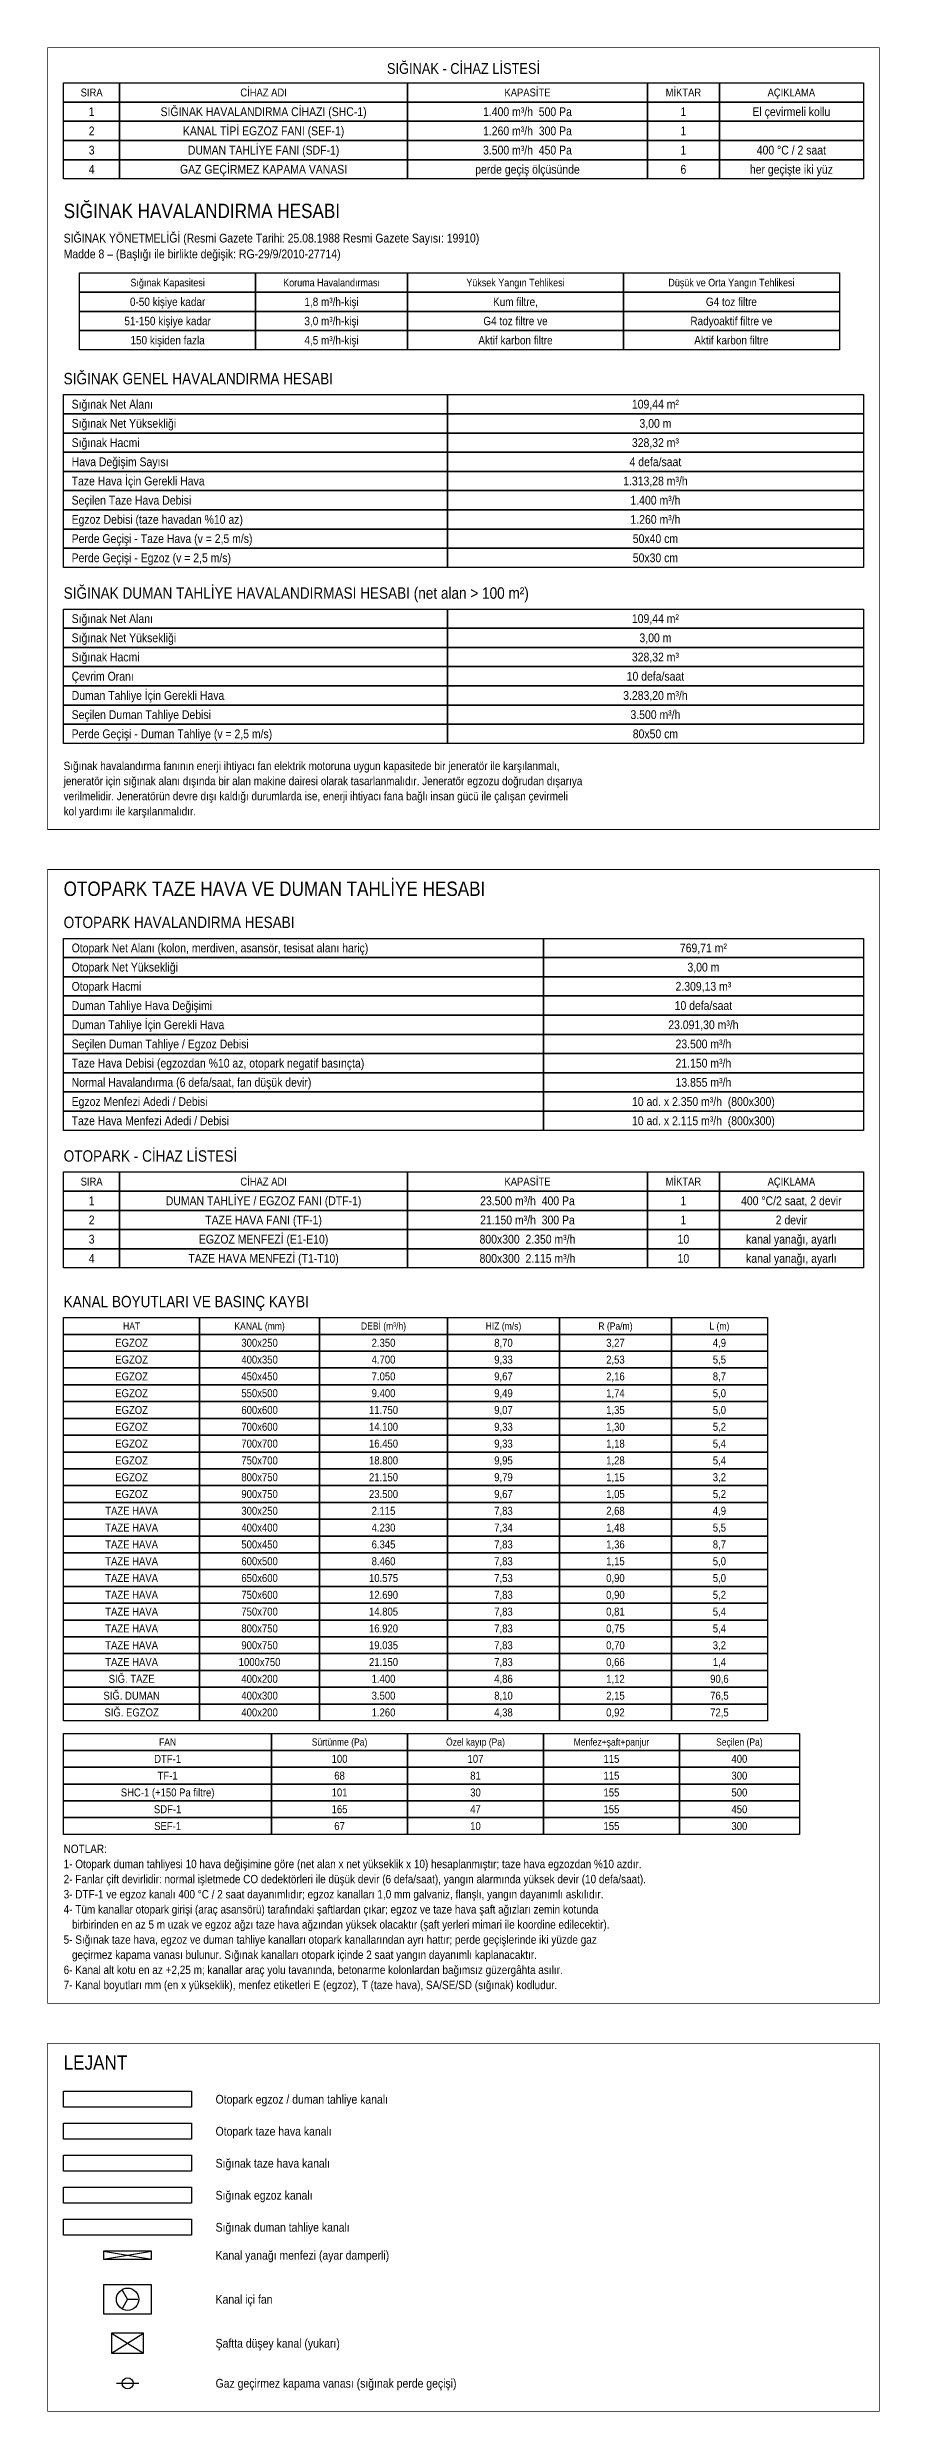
# Model space of a CAD drawing. Header units: centimetres. Extents: x 563280 to 568592, y 4516197 to 4524031.
# Drawn here: x 563280 to 564320, y 4520755 to 4523710 of the extents above; entities that cross this region are included whole.
import ezdxf
from ezdxf.enums import TextEntityAlignment as Align

# ---------------------------------------------------------------- set-up
doc = ezdxf.new("R2010")
doc.units = ezdxf.units.CM
for name, color, linetype in [('ROTAS-HESAP-CERCEVE', 1, 'Continuous'), ('ROTAS-HESAP-CIZGI', 8, 'Continuous'), ('ROTAS-HESAP-YAZI', 7, 'Continuous'), ('ROTAS-HVAC-CIHAZ', 2, 'Continuous'), ('ROTAS-HVAC-MENFEZ', 3, 'Continuous'), ('ROTAS-HVAC-OTP-EGZOZ', 1, 'Continuous'), ('ROTAS-HVAC-OTP-TAZE', 5, 'Continuous'), ('ROTAS-HVAC-SAFT', 7, 'Continuous'), ('ROTAS-HVAC-SIG-DUMAN', 30, 'Continuous'), ('ROTAS-HVAC-SIG-EGZOZ', 6, 'Continuous'), ('ROTAS-HVAC-SIG-TAZE', 4, 'Continuous')]:
    doc.layers.add(name, color=color, linetype=linetype)
doc.styles.add('ROTAS', font='arial.ttf')

msp = doc.modelspace()

# ---------------------------------------------------------------- linework, layer by layer
at = {"layer": 'ROTAS-HESAP-CERCEVE', "const_width": 1}
for points in [[(563280, 4523710), (564320, 4523710), (564320, 4522732.8), (563280, 4522732.8)], [(563280, 4522682.8), (564320, 4522682.8), (564320, 4521265.8), (563280, 4521265.8)], [(563280, 4521215.8), (564320, 4521215.8), (564320, 4520755.8), (563280, 4520755.8)]]:
    msp.add_lwpolyline(points, close=True, dxfattribs=at)
at = {"layer": 'ROTAS-HESAP-CIZGI'}
for points in [[(563300, 4523666), (563370, 4523666), (563370, 4523642), (563300, 4523642)], [(563370, 4523666), (563730, 4523666), (563730, 4523642), (563370, 4523642)], [(563730, 4523666), (564030, 4523666), (564030, 4523642), (563730, 4523642)], [(564030, 4523666), (564120, 4523666), (564120, 4523642), (564030, 4523642)], [(564120, 4523666), (564300, 4523666), (564300, 4523642), (564120, 4523642)], [(563300, 4523642), (563370, 4523642), (563370, 4523618), (563300, 4523618)], [(563300, 4523618), (563370, 4523618), (563370, 4523594), (563300, 4523594)], [(563370, 4523642), (563730, 4523642), (563730, 4523618), (563370, 4523618)], [(563370, 4523618), (563730, 4523618), (563730, 4523594), (563370, 4523594)], [(563730, 4523642), (564030, 4523642), (564030, 4523618), (563730, 4523618)], [(563730, 4523618), (564030, 4523618), (564030, 4523594), (563730, 4523594)], [(564030, 4523642), (564120, 4523642), (564120, 4523618), (564030, 4523618)], [(564030, 4523618), (564120, 4523618), (564120, 4523594), (564030, 4523594)], [(564120, 4523642), (564300, 4523642), (564300, 4523618), (564120, 4523618)], [(564120, 4523618), (564300, 4523618), (564300, 4523594), (564120, 4523594)], [(563300, 4523594), (563370, 4523594), (563370, 4523570), (563300, 4523570)], [(563370, 4523594), (563730, 4523594), (563730, 4523570), (563370, 4523570)], [(563730, 4523594), (564030, 4523594), (564030, 4523570), (563730, 4523570)], [(564030, 4523594), (564120, 4523594), (564120, 4523570), (564030, 4523570)], [(564120, 4523594), (564300, 4523594), (564300, 4523570), (564120, 4523570)], [(563300, 4523570), (563370, 4523570), (563370, 4523546), (563300, 4523546)], [(563370, 4523570), (563730, 4523570), (563730, 4523546), (563370, 4523546)], [(563730, 4523570), (564030, 4523570), (564030, 4523546), (563730, 4523546)], [(564030, 4523570), (564120, 4523570), (564120, 4523546), (564030, 4523546)], [(564120, 4523570), (564300, 4523570), (564300, 4523546), (564120, 4523546)], [(563320, 4523428.4), (563540, 4523428.4), (563540, 4523404.4), (563320, 4523404.4)], [(563540, 4523428.4), (563730, 4523428.4), (563730, 4523404.4), (563540, 4523404.4)], [(563730, 4523428.4), (564000, 4523428.4), (564000, 4523404.4), (563730, 4523404.4)], [(564000, 4523428.4), (564270, 4523428.4), (564270, 4523404.4), (564000, 4523404.4)], [(563320, 4523404.4), (563540, 4523404.4), (563540, 4523380.4), (563320, 4523380.4)], [(563320, 4523380.4), (563540, 4523380.4), (563540, 4523356.4), (563320, 4523356.4)], [(563540, 4523404.4), (563730, 4523404.4), (563730, 4523380.4), (563540, 4523380.4)], [(563540, 4523380.4), (563730, 4523380.4), (563730, 4523356.4), (563540, 4523356.4)], [(563730, 4523404.4), (564000, 4523404.4), (564000, 4523380.4), (563730, 4523380.4)], [(563730, 4523380.4), (564000, 4523380.4), (564000, 4523356.4), (563730, 4523356.4)], [(564000, 4523404.4), (564270, 4523404.4), (564270, 4523380.4), (564000, 4523380.4)], [(564000, 4523380.4), (564270, 4523380.4), (564270, 4523356.4), (564000, 4523356.4)], [(563320, 4523356.4), (563540, 4523356.4), (563540, 4523332.4), (563320, 4523332.4)], [(563540, 4523356.4), (563730, 4523356.4), (563730, 4523332.4), (563540, 4523332.4)], [(563730, 4523356.4), (564000, 4523356.4), (564000, 4523332.4), (563730, 4523332.4)], [(564000, 4523356.4), (564270, 4523356.4), (564270, 4523332.4), (564000, 4523332.4)], [(563300, 4523276.4), (563780, 4523276.4), (563780, 4523252.4), (563300, 4523252.4)], [(563780, 4523276.4), (564300, 4523276.4), (564300, 4523252.4), (563780, 4523252.4)], [(563300, 4523252.4), (563780, 4523252.4), (563780, 4523228.4), (563300, 4523228.4)], [(563780, 4523252.4), (564300, 4523252.4), (564300, 4523228.4), (563780, 4523228.4)], [(563300, 4523228.4), (563780, 4523228.4), (563780, 4523204.4), (563300, 4523204.4)], [(563300, 4523204.4), (563780, 4523204.4), (563780, 4523180.4), (563300, 4523180.4)], [(563780, 4523228.4), (564300, 4523228.4), (564300, 4523204.4), (563780, 4523204.4)], [(563780, 4523204.4), (564300, 4523204.4), (564300, 4523180.4), (563780, 4523180.4)], [(563300, 4523180.4), (563780, 4523180.4), (563780, 4523156.4), (563300, 4523156.4)], [(563780, 4523180.4), (564300, 4523180.4), (564300, 4523156.4), (563780, 4523156.4)], [(563300, 4523156.4), (563780, 4523156.4), (563780, 4523132.4), (563300, 4523132.4)], [(563780, 4523156.4), (564300, 4523156.4), (564300, 4523132.4), (563780, 4523132.4)], [(563300, 4523132.4), (563780, 4523132.4), (563780, 4523108.4), (563300, 4523108.4)], [(563780, 4523132.4), (564300, 4523132.4), (564300, 4523108.4), (563780, 4523108.4)], [(563300, 4523108.4), (563780, 4523108.4), (563780, 4523084.4), (563300, 4523084.4)], [(563300, 4523084.4), (563780, 4523084.4), (563780, 4523060.4), (563300, 4523060.4)], [(563780, 4523108.4), (564300, 4523108.4), (564300, 4523084.4), (563780, 4523084.4)], [(563780, 4523084.4), (564300, 4523084.4), (564300, 4523060.4), (563780, 4523060.4)], [(563300, 4523008.4), (563780, 4523008.4), (563780, 4522984.4), (563300, 4522984.4)], [(563780, 4523008.4), (564300, 4523008.4), (564300, 4522984.4), (563780, 4522984.4)], [(563300, 4522984.4), (563780, 4522984.4), (563780, 4522960.4), (563300, 4522960.4)], [(563780, 4522984.4), (564300, 4522984.4), (564300, 4522960.4), (563780, 4522960.4)], [(563300, 4522960.4), (563780, 4522960.4), (563780, 4522936.4), (563300, 4522936.4)], [(563300, 4522936.4), (563780, 4522936.4), (563780, 4522912.4), (563300, 4522912.4)], [(563780, 4522960.4), (564300, 4522960.4), (564300, 4522936.4), (563780, 4522936.4)], [(563780, 4522936.4), (564300, 4522936.4), (564300, 4522912.4), (563780, 4522912.4)], [(563300, 4522912.4), (563780, 4522912.4), (563780, 4522888.4), (563300, 4522888.4)], [(563780, 4522912.4), (564300, 4522912.4), (564300, 4522888.4), (563780, 4522888.4)], [(563300, 4522888.4), (563780, 4522888.4), (563780, 4522864.4), (563300, 4522864.4)], [(563780, 4522888.4), (564300, 4522888.4), (564300, 4522864.4), (563780, 4522864.4)], [(563300, 4522864.4), (563780, 4522864.4), (563780, 4522840.4), (563300, 4522840.4)], [(563780, 4522864.4), (564300, 4522864.4), (564300, 4522840.4), (563780, 4522840.4)], [(563300, 4522596.8), (563900, 4522596.8), (563900, 4522572.8), (563300, 4522572.8)], [(563900, 4522596.8), (564300, 4522596.8), (564300, 4522572.8), (563900, 4522572.8)], [(563300, 4522572.8), (563900, 4522572.8), (563900, 4522548.8), (563300, 4522548.8)], [(563900, 4522572.8), (564300, 4522572.8), (564300, 4522548.8), (563900, 4522548.8)], [(563300, 4522548.8), (563900, 4522548.8), (563900, 4522524.8), (563300, 4522524.8)], [(563300, 4522524.8), (563900, 4522524.8), (563900, 4522500.8), (563300, 4522500.8)], [(563900, 4522548.8), (564300, 4522548.8), (564300, 4522524.8), (563900, 4522524.8)], [(563900, 4522524.8), (564300, 4522524.8), (564300, 4522500.8), (563900, 4522500.8)], [(563300, 4522500.8), (563900, 4522500.8), (563900, 4522476.8), (563300, 4522476.8)], [(563900, 4522500.8), (564300, 4522500.8), (564300, 4522476.8), (563900, 4522476.8)], [(563300, 4522476.8), (563900, 4522476.8), (563900, 4522452.8), (563300, 4522452.8)], [(563900, 4522476.8), (564300, 4522476.8), (564300, 4522452.8), (563900, 4522452.8)], [(563300, 4522452.8), (563900, 4522452.8), (563900, 4522428.8), (563300, 4522428.8)], [(563900, 4522452.8), (564300, 4522452.8), (564300, 4522428.8), (563900, 4522428.8)], [(563300, 4522428.8), (563900, 4522428.8), (563900, 4522404.8), (563300, 4522404.8)], [(563300, 4522404.8), (563900, 4522404.8), (563900, 4522380.8), (563300, 4522380.8)], [(563900, 4522428.8), (564300, 4522428.8), (564300, 4522404.8), (563900, 4522404.8)], [(563900, 4522404.8), (564300, 4522404.8), (564300, 4522380.8), (563900, 4522380.8)], [(563300, 4522380.8), (563900, 4522380.8), (563900, 4522356.8), (563300, 4522356.8)], [(563900, 4522380.8), (564300, 4522380.8), (564300, 4522356.8), (563900, 4522356.8)], [(563300, 4522304.8), (563370, 4522304.8), (563370, 4522280.8), (563300, 4522280.8)], [(563370, 4522304.8), (563730, 4522304.8), (563730, 4522280.8), (563370, 4522280.8)], [(563730, 4522304.8), (564030, 4522304.8), (564030, 4522280.8), (563730, 4522280.8)], [(564030, 4522304.8), (564120, 4522304.8), (564120, 4522280.8), (564030, 4522280.8)], [(564120, 4522304.8), (564300, 4522304.8), (564300, 4522280.8), (564120, 4522280.8)], [(563300, 4522280.8), (563370, 4522280.8), (563370, 4522256.8), (563300, 4522256.8)], [(563300, 4522256.8), (563370, 4522256.8), (563370, 4522232.8), (563300, 4522232.8)], [(563370, 4522280.8), (563730, 4522280.8), (563730, 4522256.8), (563370, 4522256.8)], [(563370, 4522256.8), (563730, 4522256.8), (563730, 4522232.8), (563370, 4522232.8)], [(563730, 4522280.8), (564030, 4522280.8), (564030, 4522256.8), (563730, 4522256.8)], [(563730, 4522256.8), (564030, 4522256.8), (564030, 4522232.8), (563730, 4522232.8)], [(564030, 4522280.8), (564120, 4522280.8), (564120, 4522256.8), (564030, 4522256.8)], [(564030, 4522256.8), (564120, 4522256.8), (564120, 4522232.8), (564030, 4522232.8)], [(564120, 4522280.8), (564300, 4522280.8), (564300, 4522256.8), (564120, 4522256.8)], [(564120, 4522256.8), (564300, 4522256.8), (564300, 4522232.8), (564120, 4522232.8)], [(563300, 4522232.8), (563370, 4522232.8), (563370, 4522208.8), (563300, 4522208.8)], [(563370, 4522232.8), (563730, 4522232.8), (563730, 4522208.8), (563370, 4522208.8)], [(563730, 4522232.8), (564030, 4522232.8), (564030, 4522208.8), (563730, 4522208.8)], [(564030, 4522232.8), (564120, 4522232.8), (564120, 4522208.8), (564030, 4522208.8)], [(564120, 4522232.8), (564300, 4522232.8), (564300, 4522208.8), (564120, 4522208.8)], [(563300, 4522208.8), (563370, 4522208.8), (563370, 4522184.8), (563300, 4522184.8)], [(563370, 4522208.8), (563730, 4522208.8), (563730, 4522184.8), (563370, 4522184.8)], [(563730, 4522208.8), (564030, 4522208.8), (564030, 4522184.8), (563730, 4522184.8)], [(564030, 4522208.8), (564120, 4522208.8), (564120, 4522184.8), (564030, 4522184.8)], [(564120, 4522208.8), (564300, 4522208.8), (564300, 4522184.8), (564120, 4522184.8)], [(563300, 4522122.8), (563470, 4522122.8), (563470, 4522101.8), (563300, 4522101.8)], [(563470, 4522122.8), (563620, 4522122.8), (563620, 4522101.8), (563470, 4522101.8)], [(563620, 4522122.8), (563780, 4522122.8), (563780, 4522101.8), (563620, 4522101.8)], [(563780, 4522122.8), (563920, 4522122.8), (563920, 4522101.8), (563780, 4522101.8)], [(563920, 4522122.8), (564060, 4522122.8), (564060, 4522101.8), (563920, 4522101.8)], [(564060, 4522122.8), (564180, 4522122.8), (564180, 4522101.8), (564060, 4522101.8)], [(563300, 4522101.8), (563470, 4522101.8), (563470, 4522080.8), (563300, 4522080.8)], [(563300, 4522080.8), (563470, 4522080.8), (563470, 4522059.8), (563300, 4522059.8)], [(563470, 4522101.8), (563620, 4522101.8), (563620, 4522080.8), (563470, 4522080.8)], [(563470, 4522080.8), (563620, 4522080.8), (563620, 4522059.8), (563470, 4522059.8)], [(563620, 4522101.8), (563780, 4522101.8), (563780, 4522080.8), (563620, 4522080.8)], [(563620, 4522080.8), (563780, 4522080.8), (563780, 4522059.8), (563620, 4522059.8)], [(563780, 4522101.8), (563920, 4522101.8), (563920, 4522080.8), (563780, 4522080.8)], [(563780, 4522080.8), (563920, 4522080.8), (563920, 4522059.8), (563780, 4522059.8)], [(563920, 4522101.8), (564060, 4522101.8), (564060, 4522080.8), (563920, 4522080.8)], [(563920, 4522080.8), (564060, 4522080.8), (564060, 4522059.8), (563920, 4522059.8)], [(564060, 4522101.8), (564180, 4522101.8), (564180, 4522080.8), (564060, 4522080.8)], [(564060, 4522080.8), (564180, 4522080.8), (564180, 4522059.8), (564060, 4522059.8)], [(563300, 4522059.8), (563470, 4522059.8), (563470, 4522038.8), (563300, 4522038.8)], [(563470, 4522059.8), (563620, 4522059.8), (563620, 4522038.8), (563470, 4522038.8)], [(563620, 4522059.8), (563780, 4522059.8), (563780, 4522038.8), (563620, 4522038.8)], [(563780, 4522059.8), (563920, 4522059.8), (563920, 4522038.8), (563780, 4522038.8)], [(563920, 4522059.8), (564060, 4522059.8), (564060, 4522038.8), (563920, 4522038.8)], [(564060, 4522059.8), (564180, 4522059.8), (564180, 4522038.8), (564060, 4522038.8)], [(563300, 4522038.8), (563470, 4522038.8), (563470, 4522017.8), (563300, 4522017.8)], [(563300, 4522017.8), (563470, 4522017.8), (563470, 4521996.8), (563300, 4521996.8)], [(563470, 4522038.8), (563620, 4522038.8), (563620, 4522017.8), (563470, 4522017.8)], [(563470, 4522017.8), (563620, 4522017.8), (563620, 4521996.8), (563470, 4521996.8)], [(563620, 4522038.8), (563780, 4522038.8), (563780, 4522017.8), (563620, 4522017.8)], [(563620, 4522017.8), (563780, 4522017.8), (563780, 4521996.8), (563620, 4521996.8)], [(563780, 4522038.8), (563920, 4522038.8), (563920, 4522017.8), (563780, 4522017.8)], [(563780, 4522017.8), (563920, 4522017.8), (563920, 4521996.8), (563780, 4521996.8)], [(563920, 4522038.8), (564060, 4522038.8), (564060, 4522017.8), (563920, 4522017.8)], [(563920, 4522017.8), (564060, 4522017.8), (564060, 4521996.8), (563920, 4521996.8)], [(564060, 4522038.8), (564180, 4522038.8), (564180, 4522017.8), (564060, 4522017.8)], [(564060, 4522017.8), (564180, 4522017.8), (564180, 4521996.8), (564060, 4521996.8)], [(563300, 4521996.8), (563470, 4521996.8), (563470, 4521975.8), (563300, 4521975.8)], [(563470, 4521996.8), (563620, 4521996.8), (563620, 4521975.8), (563470, 4521975.8)], [(563620, 4521996.8), (563780, 4521996.8), (563780, 4521975.8), (563620, 4521975.8)], [(563780, 4521996.8), (563920, 4521996.8), (563920, 4521975.8), (563780, 4521975.8)], [(563920, 4521996.8), (564060, 4521996.8), (564060, 4521975.8), (563920, 4521975.8)], [(564060, 4521996.8), (564180, 4521996.8), (564180, 4521975.8), (564060, 4521975.8)], [(563300, 4521975.8), (563470, 4521975.8), (563470, 4521954.8), (563300, 4521954.8)], [(563470, 4521975.8), (563620, 4521975.8), (563620, 4521954.8), (563470, 4521954.8)], [(563620, 4521975.8), (563780, 4521975.8), (563780, 4521954.8), (563620, 4521954.8)], [(563780, 4521975.8), (563920, 4521975.8), (563920, 4521954.8), (563780, 4521954.8)], [(563920, 4521975.8), (564060, 4521975.8), (564060, 4521954.8), (563920, 4521954.8)], [(564060, 4521975.8), (564180, 4521975.8), (564180, 4521954.8), (564060, 4521954.8)], [(563300, 4521954.8), (563470, 4521954.8), (563470, 4521933.8), (563300, 4521933.8)], [(563300, 4521933.8), (563470, 4521933.8), (563470, 4521912.8), (563300, 4521912.8)], [(563470, 4521954.8), (563620, 4521954.8), (563620, 4521933.8), (563470, 4521933.8)], [(563470, 4521933.8), (563620, 4521933.8), (563620, 4521912.8), (563470, 4521912.8)], [(563620, 4521954.8), (563780, 4521954.8), (563780, 4521933.8), (563620, 4521933.8)], [(563620, 4521933.8), (563780, 4521933.8), (563780, 4521912.8), (563620, 4521912.8)], [(563780, 4521954.8), (563920, 4521954.8), (563920, 4521933.8), (563780, 4521933.8)], [(563780, 4521933.8), (563920, 4521933.8), (563920, 4521912.8), (563780, 4521912.8)], [(563920, 4521954.8), (564060, 4521954.8), (564060, 4521933.8), (563920, 4521933.8)], [(563920, 4521933.8), (564060, 4521933.8), (564060, 4521912.8), (563920, 4521912.8)], [(564060, 4521954.8), (564180, 4521954.8), (564180, 4521933.8), (564060, 4521933.8)], [(564060, 4521933.8), (564180, 4521933.8), (564180, 4521912.8), (564060, 4521912.8)], [(563300, 4521912.8), (563470, 4521912.8), (563470, 4521891.8), (563300, 4521891.8)], [(563470, 4521912.8), (563620, 4521912.8), (563620, 4521891.8), (563470, 4521891.8)], [(563620, 4521912.8), (563780, 4521912.8), (563780, 4521891.8), (563620, 4521891.8)], [(563780, 4521912.8), (563920, 4521912.8), (563920, 4521891.8), (563780, 4521891.8)], [(563920, 4521912.8), (564060, 4521912.8), (564060, 4521891.8), (563920, 4521891.8)], [(564060, 4521912.8), (564180, 4521912.8), (564180, 4521891.8), (564060, 4521891.8)], [(563300, 4521891.8), (563470, 4521891.8), (563470, 4521870.8), (563300, 4521870.8)], [(563300, 4521870.8), (563470, 4521870.8), (563470, 4521849.8), (563300, 4521849.8)], [(563470, 4521891.8), (563620, 4521891.8), (563620, 4521870.8), (563470, 4521870.8)], [(563470, 4521870.8), (563620, 4521870.8), (563620, 4521849.8), (563470, 4521849.8)], [(563620, 4521891.8), (563780, 4521891.8), (563780, 4521870.8), (563620, 4521870.8)], [(563620, 4521870.8), (563780, 4521870.8), (563780, 4521849.8), (563620, 4521849.8)], [(563780, 4521891.8), (563920, 4521891.8), (563920, 4521870.8), (563780, 4521870.8)], [(563780, 4521870.8), (563920, 4521870.8), (563920, 4521849.8), (563780, 4521849.8)], [(563920, 4521891.8), (564060, 4521891.8), (564060, 4521870.8), (563920, 4521870.8)], [(563920, 4521870.8), (564060, 4521870.8), (564060, 4521849.8), (563920, 4521849.8)], [(564060, 4521891.8), (564180, 4521891.8), (564180, 4521870.8), (564060, 4521870.8)], [(564060, 4521870.8), (564180, 4521870.8), (564180, 4521849.8), (564060, 4521849.8)], [(563300, 4521849.8), (563470, 4521849.8), (563470, 4521828.8), (563300, 4521828.8)], [(563470, 4521849.8), (563620, 4521849.8), (563620, 4521828.8), (563470, 4521828.8)], [(563620, 4521849.8), (563780, 4521849.8), (563780, 4521828.8), (563620, 4521828.8)], [(563780, 4521849.8), (563920, 4521849.8), (563920, 4521828.8), (563780, 4521828.8)], [(563920, 4521849.8), (564060, 4521849.8), (564060, 4521828.8), (563920, 4521828.8)], [(564060, 4521849.8), (564180, 4521849.8), (564180, 4521828.8), (564060, 4521828.8)], [(563300, 4521828.8), (563470, 4521828.8), (563470, 4521807.8), (563300, 4521807.8)], [(563470, 4521828.8), (563620, 4521828.8), (563620, 4521807.8), (563470, 4521807.8)], [(563620, 4521828.8), (563780, 4521828.8), (563780, 4521807.8), (563620, 4521807.8)], [(563780, 4521828.8), (563920, 4521828.8), (563920, 4521807.8), (563780, 4521807.8)], [(563920, 4521828.8), (564060, 4521828.8), (564060, 4521807.8), (563920, 4521807.8)], [(564060, 4521828.8), (564180, 4521828.8), (564180, 4521807.8), (564060, 4521807.8)], [(563300, 4521807.8), (563470, 4521807.8), (563470, 4521786.8), (563300, 4521786.8)], [(563300, 4521786.8), (563470, 4521786.8), (563470, 4521765.8), (563300, 4521765.8)], [(563470, 4521807.8), (563620, 4521807.8), (563620, 4521786.8), (563470, 4521786.8)], [(563470, 4521786.8), (563620, 4521786.8), (563620, 4521765.8), (563470, 4521765.8)], [(563620, 4521807.8), (563780, 4521807.8), (563780, 4521786.8), (563620, 4521786.8)], [(563620, 4521786.8), (563780, 4521786.8), (563780, 4521765.8), (563620, 4521765.8)], [(563780, 4521807.8), (563920, 4521807.8), (563920, 4521786.8), (563780, 4521786.8)], [(563780, 4521786.8), (563920, 4521786.8), (563920, 4521765.8), (563780, 4521765.8)], [(563920, 4521807.8), (564060, 4521807.8), (564060, 4521786.8), (563920, 4521786.8)], [(563920, 4521786.8), (564060, 4521786.8), (564060, 4521765.8), (563920, 4521765.8)], [(564060, 4521807.8), (564180, 4521807.8), (564180, 4521786.8), (564060, 4521786.8)], [(564060, 4521786.8), (564180, 4521786.8), (564180, 4521765.8), (564060, 4521765.8)], [(563300, 4521765.8), (563470, 4521765.8), (563470, 4521744.8), (563300, 4521744.8)], [(563470, 4521765.8), (563620, 4521765.8), (563620, 4521744.8), (563470, 4521744.8)], [(563620, 4521765.8), (563780, 4521765.8), (563780, 4521744.8), (563620, 4521744.8)], [(563780, 4521765.8), (563920, 4521765.8), (563920, 4521744.8), (563780, 4521744.8)], [(563920, 4521765.8), (564060, 4521765.8), (564060, 4521744.8), (563920, 4521744.8)], [(564060, 4521765.8), (564180, 4521765.8), (564180, 4521744.8), (564060, 4521744.8)], [(563300, 4521744.8), (563470, 4521744.8), (563470, 4521723.8), (563300, 4521723.8)], [(563300, 4521723.8), (563470, 4521723.8), (563470, 4521702.8), (563300, 4521702.8)], [(563470, 4521744.8), (563620, 4521744.8), (563620, 4521723.8), (563470, 4521723.8)], [(563470, 4521723.8), (563620, 4521723.8), (563620, 4521702.8), (563470, 4521702.8)], [(563620, 4521744.8), (563780, 4521744.8), (563780, 4521723.8), (563620, 4521723.8)], [(563620, 4521723.8), (563780, 4521723.8), (563780, 4521702.8), (563620, 4521702.8)], [(563780, 4521744.8), (563920, 4521744.8), (563920, 4521723.8), (563780, 4521723.8)], [(563780, 4521723.8), (563920, 4521723.8), (563920, 4521702.8), (563780, 4521702.8)], [(563920, 4521744.8), (564060, 4521744.8), (564060, 4521723.8), (563920, 4521723.8)], [(563920, 4521723.8), (564060, 4521723.8), (564060, 4521702.8), (563920, 4521702.8)], [(564060, 4521744.8), (564180, 4521744.8), (564180, 4521723.8), (564060, 4521723.8)], [(564060, 4521723.8), (564180, 4521723.8), (564180, 4521702.8), (564060, 4521702.8)], [(563300, 4521702.8), (563470, 4521702.8), (563470, 4521681.8), (563300, 4521681.8)], [(563470, 4521702.8), (563620, 4521702.8), (563620, 4521681.8), (563470, 4521681.8)], [(563620, 4521702.8), (563780, 4521702.8), (563780, 4521681.8), (563620, 4521681.8)], [(563780, 4521702.8), (563920, 4521702.8), (563920, 4521681.8), (563780, 4521681.8)], [(563920, 4521702.8), (564060, 4521702.8), (564060, 4521681.8), (563920, 4521681.8)], [(564060, 4521702.8), (564180, 4521702.8), (564180, 4521681.8), (564060, 4521681.8)], [(563300, 4521681.8), (563470, 4521681.8), (563470, 4521660.8), (563300, 4521660.8)], [(563470, 4521681.8), (563620, 4521681.8), (563620, 4521660.8), (563470, 4521660.8)], [(563620, 4521681.8), (563780, 4521681.8), (563780, 4521660.8), (563620, 4521660.8)], [(563780, 4521681.8), (563920, 4521681.8), (563920, 4521660.8), (563780, 4521660.8)], [(563920, 4521681.8), (564060, 4521681.8), (564060, 4521660.8), (563920, 4521660.8)], [(564060, 4521681.8), (564180, 4521681.8), (564180, 4521660.8), (564060, 4521660.8)], [(563300, 4521660.8), (563470, 4521660.8), (563470, 4521639.8), (563300, 4521639.8)], [(563300, 4521639.8), (563470, 4521639.8), (563470, 4521618.8), (563300, 4521618.8)], [(563470, 4521660.8), (563620, 4521660.8), (563620, 4521639.8), (563470, 4521639.8)], [(563470, 4521639.8), (563620, 4521639.8), (563620, 4521618.8), (563470, 4521618.8)], [(563620, 4521660.8), (563780, 4521660.8), (563780, 4521639.8), (563620, 4521639.8)], [(563620, 4521639.8), (563780, 4521639.8), (563780, 4521618.8), (563620, 4521618.8)], [(563780, 4521660.8), (563920, 4521660.8), (563920, 4521639.8), (563780, 4521639.8)], [(563780, 4521639.8), (563920, 4521639.8), (563920, 4521618.8), (563780, 4521618.8)], [(563920, 4521660.8), (564060, 4521660.8), (564060, 4521639.8), (563920, 4521639.8)], [(563920, 4521639.8), (564060, 4521639.8), (564060, 4521618.8), (563920, 4521618.8)], [(564060, 4521660.8), (564180, 4521660.8), (564180, 4521639.8), (564060, 4521639.8)], [(564060, 4521639.8), (564180, 4521639.8), (564180, 4521618.8), (564060, 4521618.8)], [(563300, 4521602.8), (563560, 4521602.8), (563560, 4521581.8), (563300, 4521581.8)], [(563300, 4521581.8), (563560, 4521581.8), (563560, 4521560.8), (563300, 4521560.8)], [(563560, 4521602.8), (563730, 4521602.8), (563730, 4521581.8), (563560, 4521581.8)], [(563560, 4521581.8), (563730, 4521581.8), (563730, 4521560.8), (563560, 4521560.8)], [(563730, 4521602.8), (563900, 4521602.8), (563900, 4521581.8), (563730, 4521581.8)], [(563730, 4521581.8), (563900, 4521581.8), (563900, 4521560.8), (563730, 4521560.8)], [(563900, 4521602.8), (564070, 4521602.8), (564070, 4521581.8), (563900, 4521581.8)], [(563900, 4521581.8), (564070, 4521581.8), (564070, 4521560.8), (563900, 4521560.8)], [(564070, 4521602.8), (564220, 4521602.8), (564220, 4521581.8), (564070, 4521581.8)], [(564070, 4521581.8), (564220, 4521581.8), (564220, 4521560.8), (564070, 4521560.8)], [(563300, 4521560.8), (563560, 4521560.8), (563560, 4521539.8), (563300, 4521539.8)], [(563560, 4521560.8), (563730, 4521560.8), (563730, 4521539.8), (563560, 4521539.8)], [(563730, 4521560.8), (563900, 4521560.8), (563900, 4521539.8), (563730, 4521539.8)], [(563900, 4521560.8), (564070, 4521560.8), (564070, 4521539.8), (563900, 4521539.8)], [(564070, 4521560.8), (564220, 4521560.8), (564220, 4521539.8), (564070, 4521539.8)], [(563300, 4521539.8), (563560, 4521539.8), (563560, 4521518.8), (563300, 4521518.8)], [(563300, 4521518.8), (563560, 4521518.8), (563560, 4521497.8), (563300, 4521497.8)], [(563560, 4521539.8), (563730, 4521539.8), (563730, 4521518.8), (563560, 4521518.8)], [(563560, 4521518.8), (563730, 4521518.8), (563730, 4521497.8), (563560, 4521497.8)], [(563730, 4521539.8), (563900, 4521539.8), (563900, 4521518.8), (563730, 4521518.8)], [(563730, 4521518.8), (563900, 4521518.8), (563900, 4521497.8), (563730, 4521497.8)], [(563900, 4521539.8), (564070, 4521539.8), (564070, 4521518.8), (563900, 4521518.8)], [(563900, 4521518.8), (564070, 4521518.8), (564070, 4521497.8), (563900, 4521497.8)], [(564070, 4521539.8), (564220, 4521539.8), (564220, 4521518.8), (564070, 4521518.8)], [(564070, 4521518.8), (564220, 4521518.8), (564220, 4521497.8), (564070, 4521497.8)], [(563300, 4521497.8), (563560, 4521497.8), (563560, 4521476.8), (563300, 4521476.8)], [(563560, 4521497.8), (563730, 4521497.8), (563730, 4521476.8), (563560, 4521476.8)], [(563730, 4521497.8), (563900, 4521497.8), (563900, 4521476.8), (563730, 4521476.8)], [(563900, 4521497.8), (564070, 4521497.8), (564070, 4521476.8), (563900, 4521476.8)], [(564070, 4521497.8), (564220, 4521497.8), (564220, 4521476.8), (564070, 4521476.8)]]:
    msp.add_lwpolyline(points, close=True, dxfattribs=at)
at = {"layer": 'ROTAS-HVAC-CIHAZ'}
for p, q in [((563380, 4520895.8), (563373.7, 4520906.7)), ((563380, 4520895.8), (563373.7, 4520884.9)), ((563380, 4520895.8), (563392.6, 4520895.8)), ((563366, 4520790.8), (563394, 4520790.8))]:
    msp.add_line(p, q, dxfattribs=at)
msp.add_lwpolyline([(563350, 4520877.8), (563410, 4520877.8), (563410, 4520913.8), (563350, 4520913.8)], close=True, dxfattribs=at)
for centre, radius in [((563380, 4520895.8), 14), ((563380, 4520790.8), 7)]:
    msp.add_circle(centre, radius, dxfattribs=at)
at = {"layer": 'ROTAS-HVAC-MENFEZ'}
for p, q in [((563350, 4520945.8), (563410, 4520955.8)), ((563350, 4520955.8), (563410, 4520945.8))]:
    msp.add_line(p, q, dxfattribs=at)
msp.add_lwpolyline([(563350, 4520945.8), (563410, 4520945.8), (563410, 4520955.8), (563350, 4520955.8)], close=True, dxfattribs=at)
at = {"layer": 'ROTAS-HVAC-OTP-EGZOZ'}
msp.add_lwpolyline([(563300, 4521155.8), (563460, 4521155.8), (563460, 4521135.8), (563300, 4521135.8)], close=True, dxfattribs=at)
at = {"layer": 'ROTAS-HVAC-OTP-TAZE'}
msp.add_lwpolyline([(563300, 4521115.8), (563460, 4521115.8), (563460, 4521095.8), (563300, 4521095.8)], close=True, dxfattribs=at)
at = {"layer": 'ROTAS-HVAC-SAFT'}
for p, q in [((563360, 4520828.3), (563400, 4520853.3)), ((563360, 4520853.3), (563400, 4520828.3))]:
    msp.add_line(p, q, dxfattribs=at)
msp.add_lwpolyline([(563360, 4520828.3), (563400, 4520828.3), (563400, 4520853.3), (563360, 4520853.3)], close=True, dxfattribs=at)
at = {"layer": 'ROTAS-HVAC-SIG-DUMAN'}
msp.add_lwpolyline([(563300, 4520995.8), (563460, 4520995.8), (563460, 4520975.8), (563300, 4520975.8)], close=True, dxfattribs=at)
at = {"layer": 'ROTAS-HVAC-SIG-EGZOZ'}
msp.add_lwpolyline([(563300, 4521035.8), (563460, 4521035.8), (563460, 4521015.8), (563300, 4521015.8)], close=True, dxfattribs=at)
at = {"layer": 'ROTAS-HVAC-SIG-TAZE'}
msp.add_lwpolyline([(563300, 4521075.8), (563460, 4521075.8), (563460, 4521055.8), (563300, 4521055.8)], close=True, dxfattribs=at)

# ---------------------------------------------------------------- texts
at = {"layer": 'ROTAS-HESAP-YAZI', "style": 'ROTAS', "width": 0.85}
for s, height, p in [('SIĞINAK - CİHAZ LİSTESİ', 13.5, (563800, 4523684)), ('SIRA', 9.9, (563335, 4523654)), ('CİHAZ ADI', 9.9, (563550, 4523654)), ('KAPASİTE', 9.9, (563880, 4523654)), ('MİKTAR', 9.9, (564075, 4523654)), ('AÇIKLAMA', 9.9, (564210, 4523654)), ('1', 11, (563335, 4523630)), ('SIĞINAK HAVALANDIRMA CİHAZI (SHC-1)', 11, (563550, 4523630)), ('KANAL TİPİ EGZOZ FANI (SEF-1)', 11, (563550, 4523606)), ('1.400 m³/h  500 Pa', 11, (563880, 4523630)), ('1', 11, (564075, 4523630)), ('El çevirmeli kollu', 11, (564210, 4523630)), ('3', 11, (563335, 4523582)), ('2', 11, (563335, 4523606)), ('DUMAN TAHLİYE FANI (SDF-1)', 11, (563550, 4523582)), ('3.500 m³/h  450 Pa', 11, (563880, 4523582)), ('1.260 m³/h  300 Pa', 11, (563880, 4523606)), ('1', 11, (564075, 4523606)), ('1', 11, (564075, 4523582)), ('400 °C / 2 saat', 11, (564210, 4523582)), ('4', 11, (563335, 4523558)), ('GAZ GEÇİRMEZ KAPAMA VANASI', 11, (563550, 4523558)), ('perde geçiş ölçüsünde', 11, (563880, 4523558)), ('6', 11, (564075, 4523558)), ('her geçişte iki yüz', 11, (564210, 4523558)), ('Sığınak Kapasitesi', 9.45, (563430, 4523416.4)), ('Koruma Havalandırması', 9.45, (563635, 4523416.4)), ('Yüksek Yangın Tehlikesi', 9.45, (563865, 4523416.4)), ('Düşük ve Orta Yangın Tehlikesi', 9.45, (564135, 4523416.4)), ('0-50 kişiye kadar', 10.5, (563430, 4523392.4)), ('1,8 m³/h-kişi', 10.5, (563635, 4523392.4)), ('Kum filtre,', 10.5, (563865, 4523392.4)), ('G4 toz filtre', 10.5, (564135, 4523392.4)), ('51-150 kişiye kadar', 10.5, (563430, 4523368.4)), ('150 kişiden fazla', 10.5, (563430, 4523344.4)), ('4,5 m³/h-kişi', 10.5, (563635, 4523344.4)), ('3,0 m³/h-kişi', 10.5, (563635, 4523368.4)), ('Aktif karbon filtre', 10.5, (563865, 4523344.4)), ('G4 toz filtre ve', 10.5, (563865, 4523368.4)), ('Radyoaktif filtre ve', 10.5, (564135, 4523368.4)), ('Aktif karbon filtre', 10.5, (564135, 4523344.4)), ('109,44 m²', 11, (564040, 4523264.4)), ('3,00 m', 11, (564040, 4523240.4)), ('328,32 m³', 11, (564040, 4523216.4)), ('1.313,28 m³/h', 11, (564040, 4523168.4)), ('4 defa/saat', 11, (564040, 4523192.4)), ('1.400 m³/h', 11, (564040, 4523144.4)), ('1.260 m³/h', 11, (564040, 4523120.4)), ('50x40 cm', 11, (564040, 4523096.4)), ('50x30 cm', 11, (564040, 4523072.4)), ('109,44 m²', 11, (564040, 4522996.4)), ('3,00 m', 11, (564040, 4522972.4)), ('328,32 m³', 11, (564040, 4522948.4)), ('3.283,20 m³/h', 11, (564040, 4522900.4)), ('10 defa/saat', 11, (564040, 4522924.4)), ('3.500 m³/h', 11, (564040, 4522876.4)), ('80x50 cm', 11, (564040, 4522852.4)), ('769,71 m²', 11, (564100, 4522584.8)), ('3,00 m', 11, (564100, 4522560.8)), ('2.309,13 m³', 11, (564100, 4522536.8)), ('23.091,30 m³/h', 11, (564100, 4522488.8)), ('10 defa/saat', 11, (564100, 4522512.8)), ('23.500 m³/h', 11, (564100, 4522464.8)), ('21.150 m³/h', 11, (564100, 4522440.8)), ('13.855 m³/h', 11, (564100, 4522416.8)), ('10 ad. x 2.350 m³/h  (800x300)', 11, (564100, 4522392.8)), ('10 ad. x 2.115 m³/h  (800x300)', 11, (564100, 4522368.8)), ('SIRA', 9.9, (563335, 4522292.8)), ('CİHAZ ADI', 9.9, (563550, 4522292.8)), ('KAPASİTE', 9.9, (563880, 4522292.8)), ('MİKTAR', 9.9, (564075, 4522292.8)), ('AÇIKLAMA', 9.9, (564210, 4522292.8)), ('1', 11, (563335, 4522268.8)), ('DUMAN TAHLİYE / EGZOZ FANI (DTF-1)', 11, (563550, 4522268.8)), ('23.500 m³/h  400 Pa', 11, (563880, 4522268.8)), ('1', 11, (564075, 4522268.8)), ('400 °C/2 saat, 2 devir', 11, (564210, 4522268.8)), ('3', 11, (563335, 4522220.8)), ('2', 11, (563335, 4522244.8)), ('EGZOZ MENFEZİ (E1-E10)', 11, (563550, 4522220.8)), ('TAZE HAVA FANI (TF-1)', 11, (563550, 4522244.8)), ('800x300  2.350 m³/h', 11, (563880, 4522220.8)), ('21.150 m³/h  300 Pa', 11, (563880, 4522244.8)), ('10', 11, (564075, 4522220.8)), ('1', 11, (564075, 4522244.8)), ('kanal yanağı, ayarlı', 11, (564210, 4522220.8)), ('2 devir', 11, (564210, 4522244.8)), ('4', 11, (563335, 4522196.8)), ('TAZE HAVA MENFEZİ (T1-T10)', 11, (563550, 4522196.8)), ('800x300  2.115 m³/h', 11, (563880, 4522196.8)), ('10', 11, (564075, 4522196.8)), ('kanal yanağı, ayarlı', 11, (564210, 4522196.8)), ('HAT', 9, (563385, 4522112.3)), ('KANAL (mm)', 9, (563545, 4522112.3)), ('DEBİ (m³/h)', 9, (563700, 4522112.3)), ('HIZ (m/s)', 9, (563850, 4522112.3)), ('R (Pa/m)', 9, (563990, 4522112.3)), ('L (m)', 9, (564120, 4522112.3)), ('EGZOZ', 10, (563385, 4522091.3)), ('300x250', 10, (563545, 4522091.3)), ('2.350', 10, (563700, 4522091.3)), ('8,70', 10, (563850, 4522091.3)), ('3,27', 10, (563990, 4522091.3)), ('4,9', 10, (564120, 4522091.3)), ('EGZOZ', 10, (563385, 4522070.3)), ('EGZOZ', 10, (563385, 4522049.3)), ('400x350', 10, (563545, 4522070.3)), ('450x450', 10, (563545, 4522049.3)), ('4.700', 10, (563700, 4522070.3)), ('7.050', 10, (563700, 4522049.3)), ('9,33', 10, (563850, 4522070.3)), ('9,67', 10, (563850, 4522049.3)), ('2,53', 10, (563990, 4522070.3)), ('2,16', 10, (563990, 4522049.3)), ('5,5', 10, (564120, 4522070.3)), ('8,7', 10, (564120, 4522049.3)), ('EGZOZ', 10, (563385, 4522028.3)), ('550x500', 10, (563545, 4522028.3)), ('9.400', 10, (563700, 4522028.3)), ('9,49', 10, (563850, 4522028.3)), ('1,74', 10, (563990, 4522028.3)), ('5,0', 10, (564120, 4522028.3)), ('EGZOZ', 10, (563385, 4522007.3)), ('EGZOZ', 10, (563385, 4521986.3)), ('600x600', 10, (563545, 4522007.3)), ('700x600', 10, (563545, 4521986.3)), ('11.750', 10, (563700, 4522007.3)), ('14.100', 10, (563700, 4521986.3)), ('9,07', 10, (563850, 4522007.3)), ('9,33', 10, (563850, 4521986.3)), ('1,35', 10, (563990, 4522007.3)), ('1,30', 10, (563990, 4521986.3)), ('5,0', 10, (564120, 4522007.3)), ('5,2', 10, (564120, 4521986.3)), ('EGZOZ', 10, (563385, 4521965.3)), ('700x700', 10, (563545, 4521965.3)), ('16.450', 10, (563700, 4521965.3)), ('9,33', 10, (563850, 4521965.3)), ('1,18', 10, (563990, 4521965.3)), ('5,4', 10, (564120, 4521965.3)), ('EGZOZ', 10, (563385, 4521944.3)), ('750x700', 10, (563545, 4521944.3)), ('18.800', 10, (563700, 4521944.3)), ('9,95', 10, (563850, 4521944.3)), ('1,28', 10, (563990, 4521944.3)), ('5,4', 10, (564120, 4521944.3)), ('EGZOZ', 10, (563385, 4521923.3)), ('EGZOZ', 10, (563385, 4521902.3)), ('800x750', 10, (563545, 4521923.3)), ('900x750', 10, (563545, 4521902.3)), ('21.150', 10, (563700, 4521923.3)), ('23.500', 10, (563700, 4521902.3)), ('9,79', 10, (563850, 4521923.3)), ('9,67', 10, (563850, 4521902.3)), ('1,15', 10, (563990, 4521923.3)), ('1,05', 10, (563990, 4521902.3)), ('3,2', 10, (564120, 4521923.3)), ('5,2', 10, (564120, 4521902.3)), ('TAZE HAVA', 10, (563385, 4521881.3)), ('300x250', 10, (563545, 4521881.3)), ('2.115', 10, (563700, 4521881.3)), ('7,83', 10, (563850, 4521881.3)), ('2,68', 10, (563990, 4521881.3)), ('4,9', 10, (564120, 4521881.3)), ('TAZE HAVA', 10, (563385, 4521860.3)), ('TAZE HAVA', 10, (563385, 4521839.3)), ('400x400', 10, (563545, 4521860.3)), ('500x450', 10, (563545, 4521839.3)), ('4.230', 10, (563700, 4521860.3)), ('6.345', 10, (563700, 4521839.3)), ('7,34', 10, (563850, 4521860.3)), ('7,83', 10, (563850, 4521839.3)), ('1,48', 10, (563990, 4521860.3)), ('1,36', 10, (563990, 4521839.3)), ('5,5', 10, (564120, 4521860.3)), ('8,7', 10, (564120, 4521839.3)), ('TAZE HAVA', 10, (563385, 4521818.3)), ('600x500', 10, (563545, 4521818.3)), ('8.460', 10, (563700, 4521818.3)), ('7,83', 10, (563850, 4521818.3)), ('1,15', 10, (563990, 4521818.3)), ('5,0', 10, (564120, 4521818.3)), ('TAZE HAVA', 10, (563385, 4521797.3)), ('TAZE HAVA', 10, (563385, 4521776.3)), ('650x600', 10, (563545, 4521797.3)), ('750x600', 10, (563545, 4521776.3)), ('10.575', 10, (563700, 4521797.3)), ('12.690', 10, (563700, 4521776.3)), ('7,53', 10, (563850, 4521797.3)), ('7,83', 10, (563850, 4521776.3)), ('0,90', 10, (563990, 4521797.3)), ('0,90', 10, (563990, 4521776.3)), ('5,0', 10, (564120, 4521797.3)), ('5,2', 10, (564120, 4521776.3)), ('TAZE HAVA', 10, (563385, 4521755.3)), ('750x700', 10, (563545, 4521755.3)), ('14.805', 10, (563700, 4521755.3)), ('7,83', 10, (563850, 4521755.3)), ('0,81', 10, (563990, 4521755.3)), ('5,4', 10, (564120, 4521755.3)), ('TAZE HAVA', 10, (563385, 4521734.3)), ('800x750', 10, (563545, 4521734.3)), ('16.920', 10, (563700, 4521734.3)), ('7,83', 10, (563850, 4521734.3)), ('0,75', 10, (563990, 4521734.3)), ('5,4', 10, (564120, 4521734.3)), ('TAZE HAVA', 10, (563385, 4521713.3)), ('TAZE HAVA', 10, (563385, 4521692.3)), ('1000x750', 10, (563545, 4521692.3)), ('900x750', 10, (563545, 4521713.3)), ('21.150', 10, (563700, 4521692.3)), ('19.035', 10, (563700, 4521713.3)), ('7,83', 10, (563850, 4521713.3)), ('7,83', 10, (563850, 4521692.3)), ('0,70', 10, (563990, 4521713.3)), ('0,66', 10, (563990, 4521692.3)), ('3,2', 10, (564120, 4521713.3)), ('1,4', 10, (564120, 4521692.3)), ('SIĞ. TAZE', 10, (563385, 4521671.3)), ('400x200', 10, (563545, 4521671.3)), ('1.400', 10, (563700, 4521671.3)), ('4,86', 10, (563850, 4521671.3)), ('1,12', 10, (563990, 4521671.3)), ('90,6', 10, (564120, 4521671.3)), ('SIĞ. DUMAN', 10, (563385, 4521650.3)), ('SIĞ. EGZOZ', 10, (563385, 4521629.3)), ('400x300', 10, (563545, 4521650.3)), ('400x200', 10, (563545, 4521629.3)), ('3.500', 10, (563700, 4521650.3)), ('1.260', 10, (563700, 4521629.3)), ('4,38', 10, (563850, 4521629.3)), ('8,10', 10, (563850, 4521650.3)), ('0,92', 10, (563990, 4521629.3)), ('2,15', 10, (563990, 4521650.3)), ('76,5', 10, (564120, 4521650.3)), ('72,5', 10, (564120, 4521629.3)), ('DTF-1', 10, (563430, 4521571.3)), ('FAN', 9, (563430, 4521592.3)), ('Sürtünme (Pa)', 9, (563645, 4521592.3)), ('100', 10, (563645, 4521571.3)), ('Özel kayıp (Pa)', 9, (563815, 4521592.3)), ('107', 10, (563815, 4521571.3)), ('Menfez+şaft+panjur', 9, (563985, 4521592.3)), ('115', 10, (563985, 4521571.3)), ('Seçilen (Pa)', 9, (564145, 4521592.3)), ('400', 10, (564145, 4521571.3)), ('TF-1', 10, (563430, 4521550.3)), ('68', 10, (563645, 4521550.3)), ('81', 10, (563815, 4521550.3)), ('115', 10, (563985, 4521550.3)), ('300', 10, (564145, 4521550.3)), ('SHC-1 (+150 Pa filtre)', 10, (563430, 4521529.3)), ('101', 10, (563645, 4521529.3)), ('30', 10, (563815, 4521529.3)), ('155', 10, (563985, 4521529.3)), ('500', 10, (564145, 4521529.3)), ('SDF-1', 10, (563430, 4521508.3)), ('SEF-1', 10, (563430, 4521487.3)), ('165', 10, (563645, 4521508.3)), ('67', 10, (563645, 4521487.3)), ('47', 10, (563815, 4521508.3)), ('10', 10, (563815, 4521487.3)), ('155', 10, (563985, 4521508.3)), ('155', 10, (563985, 4521487.3)), ('450', 10, (564145, 4521508.3)), ('300', 10, (564145, 4521487.3))]:
    msp.add_text(s, height=height, dxfattribs=at).set_placement(p, align=Align.MIDDLE_CENTER)
for s, height, p in [('SIĞINAK HAVALANDIRMA HESABI', 18, (563300, 4523506)), ('SIĞINAK YÖNETMELİĞİ (Resmi Gazete Tarihi: 25.08.1988 Resmi Gazete Sayısı: 19910)', 11, (563300, 4523472)), ('Madde 8 – (Başlığı ile birlikte değişik: RG-29/9/2010-27714)', 11, (563300, 4523452.2)), ('SIĞINAK GENEL HAVALANDIRMA HESABI', 14.3, (563300, 4523296.4)), ('Sığınak Net Alanı', 11, (563310, 4523264.4)), ('Sığınak Net Yüksekliği', 11, (563310, 4523240.4)), ('Sığınak Hacmi', 11, (563310, 4523216.4)), ('Taze Hava İçin Gerekli Hava', 11, (563310, 4523168.4)), ('Hava Değişim Sayısı', 11, (563310, 4523192.4)), ('Seçilen Taze Hava Debisi', 11, (563310, 4523144.4)), ('Egzoz Debisi (taze havadan %10 az)', 11, (563310, 4523120.4)), ('Perde Geçişi - Taze Hava (v = 2,5 m/s)', 11, (563310, 4523096.4)), ('Perde Geçişi - Egzoz (v = 2,5 m/s)', 11, (563310, 4523072.4)), ('SIĞINAK DUMAN TAHLİYE HAVALANDIRMASI HESABI (net alan > 100 m²)', 14.3, (563300, 4523028.4)), ('Sığınak Net Alanı', 11, (563310, 4522996.4)), ('Sığınak Net Yüksekliği', 11, (563310, 4522972.4)), ('Sığınak Hacmi', 11, (563310, 4522948.4)), ('Çevrim Oranı', 11, (563310, 4522924.4)), ('Duman Tahliye İçin Gerekli Hava', 11, (563310, 4522900.4)), ('Seçilen Duman Tahliye Debisi', 11, (563310, 4522876.4)), ('Perde Geçişi - Duman Tahliye (v = 2,5 m/s)', 11, (563310, 4522852.4)), ('Sığınak havalandırma fanının enerji ihtiyacı fan elektrik motoruna uygun kapasitede bir jeneratör ile karşılanmalı,', 10.5, (563300, 4522812.4)), ('jeneratör için sığınak alanı dışında bir alan makine dairesi olarak tasarlanmalıdır. Jeneratör egzozu doğrudan dışarıya', 10.5, (563300, 4522793.5)), ('verilmelidir. Jeneratörün devre dışı kaldığı durumlarda ise, enerji ihtiyacı fana bağlı insan gücü ile çalışan çevirmeli', 10.5, (563300, 4522774.6)), ('kol yardımı ile karşılanmalıdır.', 10.5, (563300, 4522755.7)), ('OTOPARK TAZE HAVA VE DUMAN TAHLİYE HESABI', 18, (563300, 4522658.8)), ('OTOPARK HAVALANDIRMA HESABI', 14.3, (563300, 4522616.8)), ('Otopark Net Alanı (kolon, merdiven, asansör, tesisat alanı hariç)', 11, (563310, 4522584.8)), ('Otopark Net Yüksekliği', 11, (563310, 4522560.8)), ('Otopark Hacmi', 11, (563310, 4522536.8)), ('Duman Tahliye Hava Değişimi', 11, (563310, 4522512.8)), ('Duman Tahliye İçin Gerekli Hava', 11, (563310, 4522488.8)), ('Seçilen Duman Tahliye / Egzoz Debisi', 11, (563310, 4522464.8)), ('Taze Hava Debisi (egzozdan %10 az, otopark negatif basınçta)', 11, (563310, 4522440.8)), ('Normal Havalandırma (6 defa/saat, fan düşük devir)', 11, (563310, 4522416.8)), ('Taze Hava Menfezi Adedi / Debisi', 11, (563310, 4522368.8)), ('Egzoz Menfezi Adedi / Debisi', 11, (563310, 4522392.8)), ('OTOPARK - CİHAZ LİSTESİ', 14.3, (563300, 4522324.8)), ('KANAL BOYUTLARI VE BASINÇ KAYBI', 14.3, (563300, 4522142.8)), ('NOTLAR:', 10.5, (563300, 4521458.8)), ('2- Fanlar çift devirlidir: normal işletmede CO dedektörleri ile düşük devir (6 defa/saat), yangın alarmında yüksek devir (10 defa/saat).', 10.5, (563300, 4521421)), ('1- Otopark duman tahliyesi 10 hava değişimine göre (net alan x net yükseklik x 10) hesaplanmıştır; taze hava egzozdan %10 azdır.', 10.5, (563300, 4521439.9)), ('3- DTF-1 ve egzoz kanalı 400 °C / 2 saat dayanımlıdır; egzoz kanalları 1,0 mm galvaniz, flanşlı, yangın dayanımlı askılıdır.', 10.5, (563300, 4521402.1)), ('4- Tüm kanallar otopark girişi (araç asansörü) tarafındaki şaftlardan çıkar; egzoz ve taze hava şaft ağızları zemin kotunda', 10.5, (563300, 4521383.2)), ('   birbirinden en az 5 m uzak ve egzoz ağzı taze hava ağzından yüksek olacaktır (şaft yerleri mimari ile koordine edilecektir).', 10.5, (563300, 4521364.3)), ('5- Sığınak taze hava, egzoz ve duman tahliye kanalları otopark kanallarından ayrı hattır; perde geçişlerinde iki yüzde gaz', 10.5, (563300, 4521345.4)), ('6- Kanal alt kotu en az +2,25 m; kanallar araç yolu tavanında, betonarme kolonlardan bağımsız güzergâhta asılır.', 10.5, (563300, 4521307.6)), ('   geçirmez kapama vanası bulunur. Sığınak kanalları otopark içinde 2 saat yangın dayanımlı kaplanacaktır.', 10.5, (563300, 4521326.5)), ('7- Kanal boyutları mm (en x yükseklik), menfez etiketleri E (egzoz), T (taze hava), SA/SE/SD (sığınak) kodludur.', 10.5, (563300, 4521288.7)), ('LEJANT', 18, (563300, 4521191.8)), ('Otopark egzoz / duman tahliye kanalı', 11, (563490, 4521145.8)), ('Otopark taze hava kanalı', 11, (563490, 4521105.8)), ('Sığınak taze hava kanalı', 11, (563490, 4521065.8)), ('Sığınak egzoz kanalı', 11, (563490, 4521025.8)), ('Sığınak duman tahliye kanalı', 11, (563490, 4520985.8)), ('Kanal yanağı menfezi (ayar damperli)', 11, (563490, 4520950.8)), ('Kanal içi fan', 11, (563490, 4520895.8)), ('Şaftta düşey kanal (yukarı)', 11, (563490, 4520840.8)), ('Gaz geçirmez kapama vanası (sığınak perde geçişi)', 11, (563490, 4520790.8))]:
    msp.add_text(s, height=height, dxfattribs=at).set_placement(p, align=Align.MIDDLE_LEFT)

doc.saveas('drawing.dxf')
